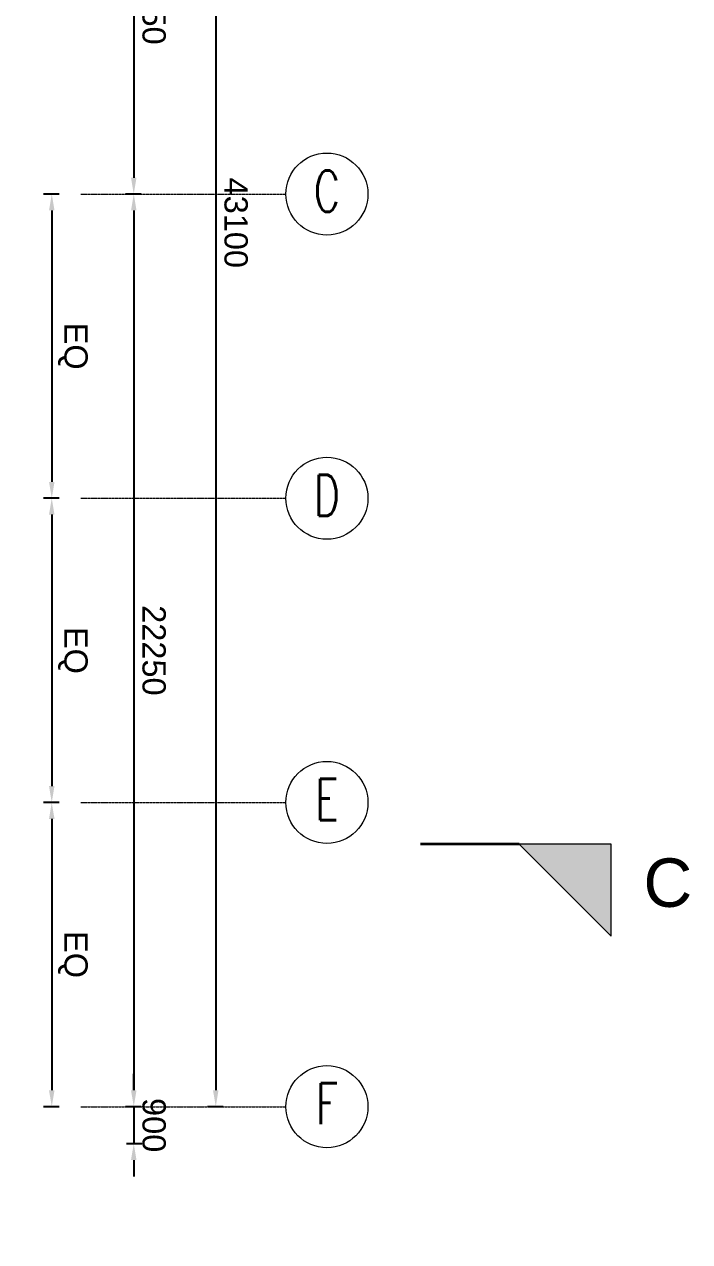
# Model space of a CAD drawing. Header units: millimetres. Extents: x 12827 to 109288, y -12264 to 68487.
# Drawn here: x 93061 to 109288, y 5317 to 34995 of the extents above; entities that cross this region are included whole.
import ezdxf

# ---------------------------------------------------------------- set-up
doc = ezdxf.new("R2010")
doc.units = ezdxf.units.MM
doc.linetypes.add('Grid Line__1_200_', pattern=[10.5, 6, -1.5, 1.5, -1.5])
for name, color, linetype, lineweight in [('A-ANNO-DIMS', 211, 'Continuous', 5), ('A-ANNO-NOTE', 131, 'Continuous', 25), ('A-DETL-GENF', 92, 'Continuous', 20), ('A-DETL-THIN', 151, 'Continuous', 9), ('A-DETL-WIDE', 214, 'Continuous', 35), ('G-ANNO-TEXT', 231, 'Continuous', 5), ('S-GRID', 1, 'Continuous', 5), ('S-GRID-IDEN', 1, 'Continuous', 25)]:
    doc.layers.add(name, color=color, linetype=linetype, lineweight=lineweight)
doc.styles.add('Arial_3', font='arial.ttf', dxfattribs={"height": 1180.239521})
doc.styles.add('RomanS', font='romans__.ttf', dxfattribs={"width": 0.7, "height": 1003.164557})
doc.styles.add('Swis721 BT_3', font='swiss.ttf', dxfattribs={"height": 567.642527})
doc.dimstyles.new('DLN_3mm', dxfattribs={"dimscale": 304.8, "dimtxt": 600, "dimasz": 1.312336, "dimexe": 0.656168, "dimexo": 0.0625, "dimgap": 0.656168, "dimtad": 1, "dimdec": 0, "dimzin": 0, "dimdsep": 46, "dimtxsty": 'Swis721 BT_3', "dimsah": 1, "dimcen": 0.09, "dimadec": 0, "dimazin": 0, "dimtfac": 1, "dimtdec": 4, "dimtix": 1, "dimtmove": 0, "dimatfit": 3, "dimfxl": 0.656168, "dimfxlon": 1, "dimtvp": 1, "dimtolj": 1, "dimtzin": 0, "dimarcsym": 2})

# ---------------------------------------------------------------- blocks, each defined once
blk = doc.blocks.new('Grid - Bubble - 10mm-1724413-Copy of 2_F')
at = {"layer": 'A-ANNO-NOTE', "lineweight": 5}
blk.add_circle((0, 0), 5, dxfattribs=at)
blk = doc.blocks.new('DIMBLOCK123-Copy of 2_F')
at = {"layer": 'A-ANNO-DIMS', "color": 0, "lineweight": -2, "transparency": 16777216}
for p, q in [((95911, 39907), (95530, 39907)), ((95730, 39507), (95730, 31257)), ((95911, 30857), (95530, 30857))]:
    blk.add_line(p, q, dxfattribs=at)
at = {"layer": 'A-ANNO-DIMS', "color": 0, "transparency": 16777216}
for points in [[(95663, 39507), (95797, 39507), (95730, 39907)], [(95663, 31257), (95797, 31257), (95730, 30857)]]:
    blk.add_solid(points, dxfattribs=at)
at = {"layer": 'Defpoints', "color": 0, "transparency": 16777216}
for p in [(95930, 39907), (95730, 30857), (95930, 30857)]:
    blk.add_point(p, dxfattribs=at)
at = {"layer": 'A-ANNO-DIMS', "color": 0, "transparency": 16777216, "insert": (96222, 35382), "char_height": 567.6, "width": 2102.86, "attachment_point": 5, "rotation": 270, "style": 'Swis721 BT_3'}
blk.add_mtext('\\A1;9050', dxfattribs=at)
blk = doc.blocks.new('DIMBLOCK124-Copy of 2_F')
at = {"layer": 'A-ANNO-DIMS', "color": 0, "lineweight": -2, "transparency": 16777216}
for p, q in [((95911, 30857), (95530, 30857)), ((95730, 30457), (95730, 9007)), ((95911, 8607), (95530, 8607))]:
    blk.add_line(p, q, dxfattribs=at)
at = {"layer": 'A-ANNO-DIMS', "color": 0, "transparency": 16777216}
for points in [[(95663, 30457), (95797, 30457), (95730, 30857)], [(95663, 9007), (95797, 9007), (95730, 8607)]]:
    blk.add_solid(points, dxfattribs=at)
at = {"layer": 'Defpoints', "color": 0, "transparency": 16777216}
for p in [(95930, 30857), (95730, 8607), (95930, 8607)]:
    blk.add_point(p, dxfattribs=at)
at = {"layer": 'A-ANNO-DIMS', "color": 0, "transparency": 16777216, "insert": (96222, 19732), "char_height": 567.6, "width": 2628.57, "attachment_point": 5, "rotation": 270, "style": 'Swis721 BT_3'}
blk.add_mtext('\\A1;22250', dxfattribs=at)
blk = doc.blocks.new('DIMBLOCK125-Copy of 2_F')
at = {"layer": 'A-ANNO-DIMS', "color": 0, "lineweight": -2, "transparency": 16777216}
for p, q in [((93911, 30857), (93530, 30857)), ((93730, 30457), (93730, 23841)), ((93911, 23441), (93530, 23441))]:
    blk.add_line(p, q, dxfattribs=at)
at = {"layer": 'A-ANNO-DIMS', "color": 0, "transparency": 16777216}
for points in [[(93663, 30457), (93797, 30457), (93730, 30857)], [(93663, 23841), (93797, 23841), (93730, 23441)]]:
    blk.add_solid(points, dxfattribs=at)
at = {"layer": 'Defpoints', "color": 0, "transparency": 16777216}
for p in [(93930, 30857), (93730, 23441), (93930, 23441)]:
    blk.add_point(p, dxfattribs=at)
at = {"layer": 'A-ANNO-DIMS', "color": 0, "transparency": 16777216, "insert": (94244, 27149), "char_height": 567.6, "width": 1337.14, "attachment_point": 5, "rotation": 270, "style": 'Swis721 BT_3'}
blk.add_mtext('\\A1;EQ', dxfattribs=at)
blk = doc.blocks.new('DIMBLOCK126-Copy of 2_F')
at = {"layer": 'A-ANNO-DIMS', "color": 0, "lineweight": -2, "transparency": 16777216}
for p, q in [((93911, 23441), (93530, 23441)), ((93730, 23041), (93730, 16424)), ((93911, 16024), (93530, 16024))]:
    blk.add_line(p, q, dxfattribs=at)
at = {"layer": 'A-ANNO-DIMS', "color": 0, "transparency": 16777216}
for points in [[(93663, 23041), (93797, 23041), (93730, 23441)], [(93663, 16424), (93797, 16424), (93730, 16024)]]:
    blk.add_solid(points, dxfattribs=at)
at = {"layer": 'Defpoints', "color": 0, "transparency": 16777216}
for p in [(93930, 23441), (93730, 16024), (93930, 16024)]:
    blk.add_point(p, dxfattribs=at)
at = {"layer": 'A-ANNO-DIMS', "color": 0, "transparency": 16777216, "insert": (94244, 19732), "char_height": 567.6, "width": 1337.14, "attachment_point": 5, "rotation": 270, "style": 'Swis721 BT_3'}
blk.add_mtext('\\A1;EQ', dxfattribs=at)
blk = doc.blocks.new('DIMBLOCK127-Copy of 2_F')
at = {"layer": 'A-ANNO-DIMS', "color": 0, "lineweight": -2, "transparency": 16777216}
for p, q in [((93911, 16024), (93530, 16024)), ((93730, 15624), (93730, 9007)), ((93911, 8607), (93530, 8607))]:
    blk.add_line(p, q, dxfattribs=at)
at = {"layer": 'A-ANNO-DIMS', "color": 0, "transparency": 16777216}
for points in [[(93663, 15624), (93797, 15624), (93730, 16024)], [(93663, 9007), (93797, 9007), (93730, 8607)]]:
    blk.add_solid(points, dxfattribs=at)
at = {"layer": 'Defpoints', "color": 0, "transparency": 16777216}
for p in [(93930, 16024), (93730, 8607), (93930, 8607)]:
    blk.add_point(p, dxfattribs=at)
at = {"layer": 'A-ANNO-DIMS', "color": 0, "transparency": 16777216, "insert": (94244, 12316), "char_height": 567.6, "width": 1337.14, "attachment_point": 5, "rotation": 270, "style": 'Swis721 BT_3'}
blk.add_mtext('\\A1;EQ', dxfattribs=at)
blk = doc.blocks.new('DIMBLOCK128-Copy of 2_F')
at = {"layer": 'A-ANNO-DIMS', "color": 0, "lineweight": -2, "transparency": 16777216}
for p, q in [((97911, 51707), (97530, 51707)), ((97730, 51307), (97730, 9007)), ((97911, 8607), (97530, 8607))]:
    blk.add_line(p, q, dxfattribs=at)
at = {"layer": 'A-ANNO-DIMS', "color": 0, "transparency": 16777216}
for points in [[(97663, 51307), (97797, 51307), (97730, 51707)], [(97663, 9007), (97797, 9007), (97730, 8607)]]:
    blk.add_solid(points, dxfattribs=at)
at = {"layer": 'Defpoints', "color": 0, "transparency": 16777216}
for p in [(97930, 51707), (97730, 8607), (97930, 8607)]:
    blk.add_point(p, dxfattribs=at)
at = {"layer": 'A-ANNO-DIMS', "color": 0, "transparency": 16777216, "insert": (98222, 30157), "char_height": 567.6, "width": 2628.57, "attachment_point": 5, "rotation": 270, "style": 'Swis721 BT_3'}
blk.add_mtext('\\A1;43100', dxfattribs=at)
blk = doc.blocks.new('DIMBLOCK130-Copy of 2_F')
at = {"layer": 'A-ANNO-DIMS', "color": 0, "lineweight": -2, "transparency": 16777216}
for p, q in [((95730, 9007), (95730, 9407)), ((95911, 8607), (95530, 8607)), ((95730, 8607), (95730, 7707)), ((95549, 7707), (95930, 7707)), ((95730, 7307), (95730, 6907))]:
    blk.add_line(p, q, dxfattribs=at)
at = {"layer": 'A-ANNO-DIMS', "color": 0, "transparency": 16777216}
for points in [[(95663, 9007), (95797, 9007), (95730, 8607)], [(95663, 7307), (95797, 7307), (95730, 7707)]]:
    blk.add_solid(points, dxfattribs=at)
at = {"layer": 'Defpoints', "color": 0, "transparency": 16777216}
for p in [(95930, 8607), (95530, 7707), (95730, 7707)]:
    blk.add_point(p, dxfattribs=at)
at = {"layer": 'A-ANNO-DIMS', "color": 0, "transparency": 16777216, "insert": (96222, 8157), "char_height": 567.6, "width": 1577.14, "attachment_point": 5, "rotation": 270, "style": 'Swis721 BT_3'}
blk.add_mtext('\\A1;900', dxfattribs=at)

msp = doc.modelspace()

# ---------------------------------------------------------------- hatches: boundary and pattern name
at = {"layer": 'A-DETL-GENF'}
h = msp.add_hatch(color=7, dxfattribs=at)
h.paths.add_polyline_path([(63966.38843, -412.51454), (61723.03825, 1830.83565), (61723.03825, -412.51454)], flags=0)
h.paths.add_polyline_path([(107376.52498, 12764.60871), (107376.52498, 15007.95889), (105133.1748, 15007.95889)], flags=0)
h.paths.add_polyline_path([(30598.67099, 12764.60871), (32842.02118, 15007.95889), (30598.67099, 15007.95889)], flags=0)
h.paths.add_polyline_path([(107376.52498, 39639.13527), (107376.52498, 41882.48546), (105133.1748, 41882.48546)], flags=0)
h.paths.add_polyline_path([(30598.67099, 39639.13527), (32842.02118, 41882.48546), (30598.67099, 41882.48546)], flags=0)
h.paths.add_polyline_path([(61723.03825, 62831.04325), (63966.38843, 65074.39344), (61723.03825, 65074.39344)], flags=0)

# ---------------------------------------------------------------- linework, layer by layer
at = {"layer": 'A-DETL-THIN'}
for p, q in [((107376.52498, 15007.95889), (105133.1748, 15007.95889)), ((105133.1748, 15007.95889), (107376.52498, 12764.60871)), ((107376.52498, 12764.60871), (107376.52498, 15007.95889))]:
    msp.add_line(p, q, dxfattribs=at)
at = {"layer": 'A-DETL-WIDE'}
msp.add_line((105133.1748, 15007.95889), (102727.52837, 15007.95889), dxfattribs=at)
at = {"layer": 'S-GRID', "linetype": 'Grid Line__1_200_'}
for p, q in [((94440.95058, 30857.48546), (99440.95058, 30857.48546)), ((94440.95058, 23440.81879), (99440.95058, 23440.81879)), ((94440.95058, 16024.15213), (99440.95058, 16024.15213)), ((94440.95058, 8607.48546), (99440.95058, 8607.48546))]:
    msp.add_line(p, q, dxfattribs=at)

# ---------------------------------------------------------------- block references
at = {"layer": 'S-GRID-IDEN', "lineweight": 5, "xscale": 199.9999999999999, "yscale": 199.9999999999999, "zscale": 199.9999999999999, "rotation": 269.9999999999997}
for p in [(100440.95058, 30857.48546), (100440.95058, 23440.81879), (100440.95058, 16024.15213), (100440.95058, 8607.48546)]:
    msp.add_blockref('Grid - Bubble - 10mm-1724413-Copy of 2_F', p, dxfattribs=at)

# ---------------------------------------------------------------- texts
at = {"layer": 'G-ANNO-TEXT', "color": 7, "insert": (108160.66251, 14659.68215), "char_height": 1180.239521, "width": 1411.2, "attachment_point": 1, "line_spacing_factor": 0.938532, "style": 'Arial_3'}
msp.add_mtext('\\fArial|b0|i0|c134|p34|;C', dxfattribs=at)
at = {"layer": 'S-GRID-IDEN', "lineweight": 5, "char_height": 1003.164557, "attachment_point": 2, "line_spacing_factor": 0.964689, "style": 'RomanS'}
for s, insert, width in [('\\fRomanS|b0|i0|c134|p2|;\\W.7;C', (100440.10651, 31430.54511), 984), ('\\fRomanS|b0|i0|c134|p2|;\\W.7;D', (100440.10651, 24013.87845), 828), ('\\fRomanS|b0|i0|c134|p2|;\\W.7;E', (100440.10651, 16597.21178), 744), ('\\fRomanS|b0|i0|c134|p2|;\\W.7;F', (100440.10651, 9180.54511), 708)]:
    msp.add_mtext(s, dxfattribs=dict(at, insert=insert, width=width))

# ---------------------------------------------------------------- dimensions: what is measured, and where the dimension line sits
at = {"layer": 'A-ANNO-DIMS'}
for base, p1, p2, override, picture, middle in [((97730.09707, 8607.48546), (97930.09707, 51707.48546), (97930.09707, 8607.48546), {"dimtad": 4, "dimpost": '<>', "dimfxl": 43100}, 'DIMBLOCK128-Copy of 2_F', (98221.81832, 30157.48546)), ((95730.09707, 30857.48546), (95930.09707, 39907.48546), (95930.09707, 30857.48546), {"dimtad": 4, "dimpost": '<>', "dimfxl": 9050}, 'DIMBLOCK123-Copy of 2_F', (96221.81832, 35382.48546)), ((95730.09707, 8607.48546), (95930.09707, 30857.48546), (95930.09707, 8607.48546), {"dimtad": 4, "dimpost": '<>', "dimfxl": 22250}, 'DIMBLOCK124-Copy of 2_F', (96221.81832, 19732.48546)), ((95730.09707, 7707.48549), (95930.09707, 8607.48546), (95530.09707, 7707.48549), {"dimtad": 4, "dimpost": '<>', "dimfxl": 984.885755}, 'DIMBLOCK130-Copy of 2_F', (96221.81832, 8157.48547))]:
    dim = msp.add_linear_dim(base=base, p1=p1, p2=p2, angle=90, dimstyle='DLN_3mm', override=override, dxfattribs=at)
    dim.commit()
    dim.dimension.update_dxf_attribs({"geometry": picture, "text_midpoint": middle})
for base, p1, p2, picture, middle in [((93730.09707, 23440.81879), (93930.09707, 30857.48546), (93930.09707, 23440.81879), 'DIMBLOCK125-Copy of 2_F', (94243.78412, 27149.15213)), ((93730.09707, 16024.15213), (93930.09707, 23440.81879), (93930.09707, 16024.15213), 'DIMBLOCK126-Copy of 2_F', (94243.78412, 19732.48546)), ((93730.09707, 8607.48546), (93930.09707, 16024.15213), (93930.09707, 8607.48546), 'DIMBLOCK127-Copy of 2_F', (94243.78412, 12315.81879))]:
    dim = msp.add_linear_dim(base=base, p1=p1, p2=p2, angle=90, text='EQ', dimstyle='DLN_3mm', override={"dimtad": 4, "dimpost": '<>', "dimfxl": 7416.666667}, dxfattribs=at)
    dim.commit()
    dim.dimension.update_dxf_attribs({"geometry": picture, "text_midpoint": middle})

doc.saveas('drawing.dxf')
